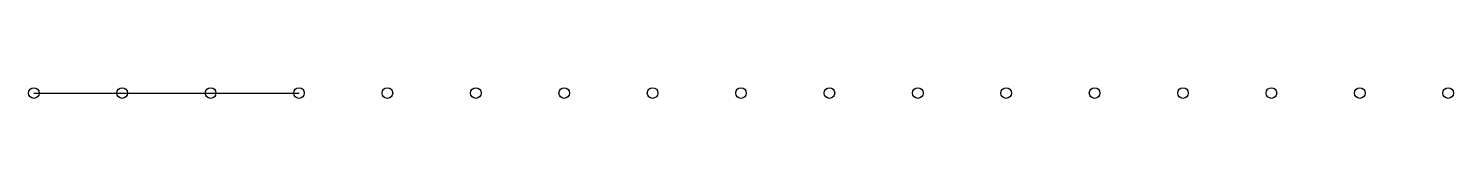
# Model space of a CAD drawing. Header units: millimetres. Extents: x 10 to 2697, y 30 to 50.
import ezdxf

# ---------------------------------------------------------------- set-up
doc = ezdxf.new("R2010")
doc.units = ezdxf.units.MM

# ---------------------------------------------------------------- blocks, each defined once
blk = doc.blocks.new('*U5')
blk.add_circle((0, 0), 10)
blk = doc.blocks.new('*U6')
at = {"color": 0, "linetype": 'ByBlock', "lineweight": -2, "transparency": 16777216}
for p in [(20, 40.1), (186.6, 40.1), (353.3, 40.1), (520, 40.1), (686.6, 40.1), (853.3, 40.1), (1020, 40.1), (1186.6, 40.1), (1353.3, 40.1), (1520, 40.1), (1686.6, 40.1), (1853.3, 40.1), (2020, 40.1), (2186.6, 40.1), (2353.3, 40.1), (2520, 40.1), (2686.6, 40.1)]:
    blk.add_blockref('*U5', p, dxfattribs=at)

msp = doc.modelspace()

# ---------------------------------------------------------------- linework, layer by layer
msp.add_line((20, 40.1), (520, 40.1))

# ---------------------------------------------------------------- block references
msp.add_blockref('*U6', (0, 0))

doc.saveas('drawing.dxf')
